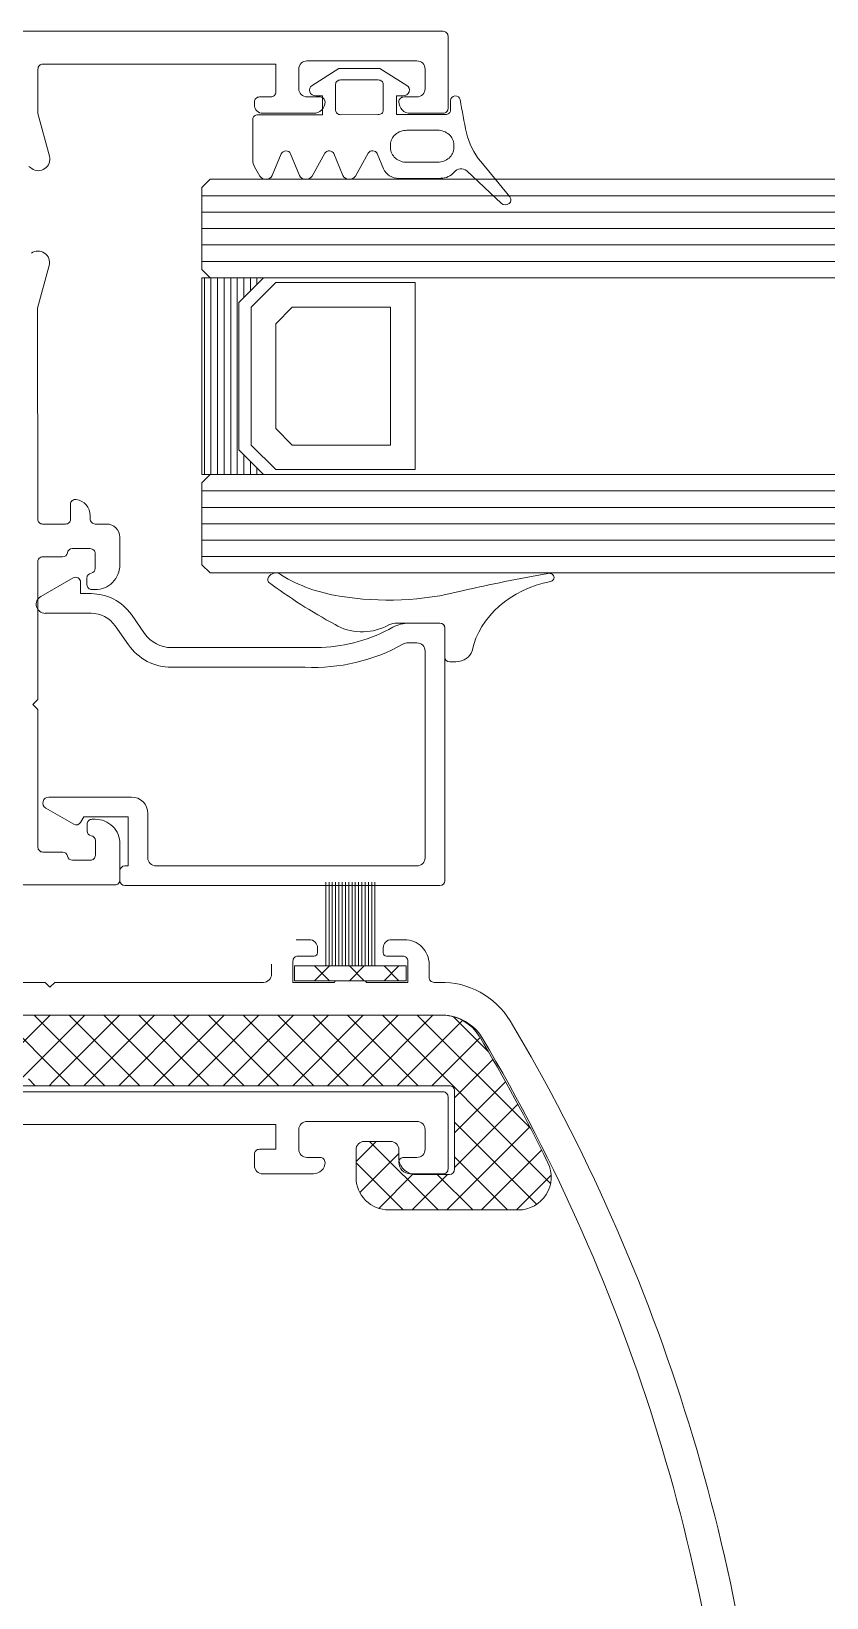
# Model space of a CAD drawing. Header units: centimetres. Extents: x 118932 to 154602, y -32682 to -23521.
# Drawn here: x 140049.6 to 140054.45, y -31154.06 to -31144.51 of the extents above; entities that cross this region are included whole.
import ezdxf

# ---------------------------------------------------------------- set-up
doc = ezdxf.new("R2010")
doc.units = ezdxf.units.CM
doc.header["$LTSCALE"] = 50
doc.header["$MEASUREMENT"] = 0
doc.layers.add('GEN_02_TF_Pencere', color=7, linetype='Continuous', lineweight=9, true_color=0x6093ac)
doc.layers.add('GEN_06_GR_İnce', color=7, linetype='Continuous', lineweight=13, true_color=0xb0b0a9)

# ---------------------------------------------------------------- blocks, each defined once
blk = doc.blocks.new('P30_')
at = {"layer": 'GEN_02_TF_Pencere'}
for p, q in [((206670.0759, -26312.6421), (206680.0159, -26312.6421)), ((206680.0459, -26312.6721), (206680.0459, -26313.1121)), ((206677.5459, -26312.8721), (206677.5459, -26313.1431)), ((206678.9959, -26312.8421), (206677.5759, -26312.8421)), ((206678.9959, -26313.0121), (206678.9959, -26312.8421)), ((206679.1359, -26312.8721), (206679.1359, -26312.9921)), ((206679.8559, -26312.8221), (206679.1859, -26312.8221)), ((206679.9059, -26312.9921), (206679.9059, -26312.8721)), ((206678.8959, -26313.0421), (206678.9659, -26313.0421)), ((206679.1859, -26313.0421), (206679.2659, -26313.0421)), ((206679.7759, -26313.0421), (206679.8559, -26313.0421)), ((206677.5459, -26313.1431), (206677.6157, -26313.404)), ((206678.8659, -26313.0921), (206678.8659, -26313.0721)), ((206679.2259, -26313.1421), (206678.9159, -26313.1421)), ((206680.0159, -26313.1421), (206679.8159, -26313.1421)), ((206677.508, -26313.4794), (206677.49, -26313.4668)), ((206678.5458, -26313.5945), (206678.5958, -26313.5445)), ((206678.5458, -26314.0945), (206678.5458, -26313.5945)), ((206678.5958, -26313.5445), (206758.1874, -26313.5445)), ((206678.5458, -26313.6445), (206758.1047, -26313.6445)), ((206678.5458, -26313.7445), (206759.9758, -26313.7445)), ((206678.5458, -26313.8445), (206759.9758, -26313.8445)), ((206678.5458, -26313.9445), (206759.9758, -26313.9445)), ((206677.6137, -26314.0696), (206677.5441, -26314.3305)), ((206678.5458, -26314.0445), (206759.9758, -26314.0445)), ((206678.5958, -26314.1445), (206678.5458, -26314.0945)), ((206678.9208, -26314.1445), (206678.5458, -26314.1445)), ((206678.5458, -26314.1445), (206678.5458, -26315.3445)), ((206678.5458, -26314.1445), (206759.6008, -26314.1445)), ((206678.5608, -26315.3445), (206678.5608, -26314.1445)), ((206678.6008, -26315.3445), (206678.6008, -26314.1445)), ((206678.6408, -26315.3445), (206678.6408, -26314.1445)), ((206678.6808, -26315.3445), (206678.6808, -26314.1445)), ((206678.7208, -26315.3445), (206678.7208, -26314.1445)), ((206678.7608, -26315.3445), (206678.7608, -26314.1445)), ((206678.7708, -26314.2945), (206678.9208, -26314.1445)), ((206678.8008, -26314.2645), (206678.8008, -26314.1445)), ((206678.8408, -26314.2245), (206678.8408, -26314.1445)), ((206678.8458, -26314.3245), (206678.9958, -26314.1745)), ((206678.8808, -26314.1845), (206678.8808, -26314.1445)), ((206678.9208, -26314.1455), (206678.9208, -26314.1445)), ((206678.9958, -26314.1745), (206679.8458, -26314.1745)), ((206679.8458, -26314.1745), (206679.8458, -26315.3145)), ((206678.7708, -26315.1945), (206678.7708, -26314.2945)), ((206677.5441, -26314.3305), (206677.5448, -26315.6162)), ((206678.8458, -26315.1645), (206678.8458, -26314.3245)), ((206678.9958, -26314.4245), (206679.0958, -26314.3245)), ((206679.0958, -26314.3245), (206679.6958, -26314.3245)), ((206679.6958, -26314.3245), (206679.6958, -26315.1645)), ((206678.9958, -26315.0645), (206678.9958, -26314.4245)), ((206679.0958, -26315.1645), (206678.9958, -26315.0645)), ((206678.9958, -26315.3145), (206678.8458, -26315.1645)), ((206679.6958, -26315.1645), (206679.0958, -26315.1645)), ((206678.9208, -26315.3445), (206678.7708, -26315.1945)), ((206678.8008, -26315.3445), (206678.8008, -26315.2245)), ((206678.5458, -26315.3445), (206759.6008, -26315.3445)), ((206678.5458, -26315.3945), (206678.5958, -26315.3445)), ((206678.5458, -26315.3445), (206678.9208, -26315.3445)), ((206678.5458, -26315.3445), (206678.5458, -26315.3445)), ((206678.8408, -26315.3445), (206678.8408, -26315.2645)), ((206678.8808, -26315.3445), (206678.8808, -26315.3045)), ((206678.9208, -26315.3445), (206678.9208, -26315.3435)), ((206679.8458, -26315.3145), (206678.9958, -26315.3145)), ((206678.5458, -26315.8945), (206678.5458, -26315.3945)), ((206678.5458, -26315.4445), (206759.9758, -26315.4445)), ((206677.7448, -26315.6161), (206677.7447, -26315.5261)), ((206678.5458, -26315.5445), (206759.9758, -26315.5445)), ((206677.8648, -26315.5954), (206677.8648, -26315.6161)), ((206677.5748, -26315.6462), (206677.7148, -26315.6462)), ((206677.8948, -26315.646), (206677.9648, -26315.646)), ((206678.0449, -26315.726), (206678.045, -26315.896)), ((206678.5458, -26315.6445), (206759.9758, -26315.6445)), ((206677.8649, -26315.7961), (206677.7549, -26315.7961)), ((206677.895, -26315.916), (206677.8949, -26315.826)), ((206678.5458, -26315.7445), (206759.9758, -26315.7445)), ((206677.5449, -26315.8762), (206677.5454, -26316.7162)), ((206677.6958, -26315.8462), (206677.5749, -26315.8462)), ((206678.5458, -26315.8445), (206759.9758, -26315.8445)), ((206678.5958, -26315.9445), (206678.5458, -26315.8945)), ((206677.5631, -26316.0887), (206677.7608, -26315.9746)), ((206677.8058, -26316.0005), (206677.8058, -26316.0705)), ((206677.845, -26316.0161), (206677.845, -26315.9752)), ((206678.5958, -26315.9445), (206759.9258, -26315.9445)), ((206677.8058, -26316.0705), (206677.8696, -26316.0705)), ((206677.895, -26316.046), (206677.875, -26316.0461)), ((206677.8696, -26316.1905), (206677.5904, -26316.1905)), ((206678.1154, -26316.1985), (206678.1964, -26316.3141)), ((206678.0981, -26316.3829), (206678.0171, -26316.2673)), ((206679.8068, -26316.2505), (206679.9958, -26316.2505)), ((206680.0258, -26316.2805), (206680.0258, -26317.8205)), ((206678.3602, -26316.3994), (206679.2734, -26316.3994)), ((206679.8558, -26316.3705), (206679.8042, -26316.3705)), ((206679.9058, -26317.6805), (206679.9058, -26316.4205)), ((206679.1754, -26316.5194), (206678.3602, -26316.5194)), ((206677.5454, -26316.7162), (206677.5154, -26316.7463)), ((206677.5154, -26316.7463), (206677.5455, -26316.7762)), ((206677.5455, -26316.7762), (206677.5459, -26317.6162)), ((206677.6119, -26317.3105), (206678.1158, -26317.3105)), ((206677.7646, -26317.4765), (206677.5939, -26317.3779)), ((206677.8258, -26317.4305), (206677.8056, -26317.4655)), ((206678.0958, -26317.4305), (206677.8258, -26317.4305)), ((206677.8758, -26317.4461), (206677.8958, -26317.446)), ((206678.0958, -26317.7305), (206678.0958, -26317.4305)), ((206678.2158, -26317.4105), (206678.2158, -26317.6805)), ((206677.8459, -26317.5169), (206677.8459, -26317.4761)), ((206677.576, -26317.6462), (206677.6968, -26317.6462)), ((206677.896, -26317.666), (206677.8959, -26317.576)), ((206678.0459, -26317.596), (206678.0461, -26317.816)), ((206677.756, -26317.6961), (206677.866, -26317.6961)), ((206678.0758, -26317.7305), (206678.0958, -26317.7305)), ((206678.2658, -26317.7305), (206679.8558, -26317.7305)), ((206678.0458, -26317.8205), (206678.0458, -26317.7605)), ((206679.3003, -26318.3404), (206679.3003, -26317.8304)), ((206679.3203, -26318.3404), (206679.3203, -26317.8304)), ((206679.3403, -26318.3404), (206679.3403, -26317.8304)), ((206679.3603, -26318.3404), (206679.3603, -26317.8304)), ((206679.3803, -26318.3404), (206679.3803, -26317.8304)), ((206679.4003, -26318.3404), (206679.4003, -26317.8304)), ((206679.4203, -26318.3404), (206679.4203, -26317.8304)), ((206679.4403, -26318.3404), (206679.4403, -26317.8304)), ((206679.4603, -26318.3404), (206679.4603, -26317.8304)), ((206679.4803, -26318.3404), (206679.4803, -26317.8304)), ((206679.5003, -26318.3404), (206679.5003, -26317.8304)), ((206679.5203, -26318.3404), (206679.5203, -26317.8304)), ((206679.5403, -26318.3404), (206679.5403, -26317.8304)), ((206679.5603, -26318.3404), (206679.5603, -26317.8304)), ((206679.5803, -26318.3404), (206679.5803, -26317.8304)), ((206679.6003, -26318.3404), (206679.6003, -26317.8304)), ((206678.0161, -26317.846), (206670.0761, -26317.8505)), ((206678.0161, -26317.846), (206678.0161, -26317.846)), ((206679.9958, -26317.8505), (206678.0758, -26317.8505)), ((206679.9958, -26317.8505), (206679.9958, -26317.8505)), ((206679.7903, -26318.3404), (206679.1103, -26318.3404)), ((206679.1103, -26318.3404), (206679.1103, -26318.4304)), ((206679.3224, -26318.4304), (206679.2324, -26318.3404)), ((206679.3224, -26318.3404), (206679.2324, -26318.4304)), ((206679.5345, -26318.4304), (206679.4445, -26318.3404)), ((206679.5345, -26318.3404), (206679.4445, -26318.4304)), ((206679.7467, -26318.4304), (206679.6567, -26318.3404)), ((206679.7467, -26318.3404), (206679.6567, -26318.4304)), ((206679.7903, -26318.4304), (206679.7903, -26318.3404)), ((206679.7903, -26318.3404), (206679.7903, -26318.3404)), ((206679.111, -26318.4311), (206679.1096, -26318.4297)), ((206679.1103, -26318.4304), (206679.7903, -26318.4304))]:
    blk.add_line(p, q, dxfattribs=at)
at = {"layer": 'GEN_02_TF_Pencere', "extrusion": (0, 0, -1)}
for p, q in [((206679.3803, -26312.8683), (206679.2171, -26312.972)), ((206679.6303, -26312.868), (206679.3803, -26312.8683)), ((206679.7938, -26312.9714), (206679.6303, -26312.868)), ((206679.3606, -26313.1239), (206679.3604, -26312.9652)), ((206679.3904, -26312.9388), (206679.6204, -26312.9385)), ((206679.6504, -26312.9649), (206679.6506, -26313.1236)), ((206679.2405, -26313.0359), (206679.2805, -26313.0358)), ((206679.2805, -26313.0358), (206679.2807, -26313.1505)), ((206679.7307, -26313.15), (206679.7305, -26313.0354)), ((206679.7305, -26313.0354), (206679.7705, -26313.0354)), ((206680.0605, -26313.0626), (206680.0606, -26313.1232)), ((206679.2807, -26313.1505), (206678.8858, -26313.1509)), ((206679.6207, -26313.1501), (206679.3907, -26313.1503)), ((206679.6419, -26313.1423), (206679.6419, -26313.1423)), ((206680.0307, -26313.1497), (206679.7307, -26313.15)), ((206678.8558, -26313.1773), (206678.8561, -26313.4284)), ((206679.7952, -26313.2455), (206679.981, -26313.2453)), ((206679.6954, -26313.3527), (206679.6954, -26313.3337)), ((206680.0811, -26313.3333), (206680.0811, -26313.3523)), ((206678.9744, -26313.5216), (206679.0294, -26313.3885)), ((206679.0858, -26313.3884), (206679.1411, -26313.5214)), ((206679.2166, -26313.5245), (206679.295, -26313.3847)), ((206679.3496, -26313.3879), (206679.4053, -26313.5212)), ((206679.4809, -26313.5243), (206679.5592, -26313.3844)), ((206679.6139, -26313.3877), (206679.6529, -26313.481)), ((206679.6954, -26313.3527), (206679.6954, -26313.3527)), ((206679.9812, -26313.4405), (206679.7955, -26313.4407)), ((206680.4232, -26313.6521), (206680.2451, -26313.4366)), ((206678.8666, -26313.4675), (206678.8989, -26313.5249)), ((206679.6529, -26313.481), (206679.6529, -26313.481)), ((206679.7468, -26313.5386), (206680.0008, -26313.5384)), ((206680.1594, -26313.4926), (206680.3712, -26313.6914)), ((206678.9977, -26315.9445), (206679.0104, -26315.9464)), ((206679.6855, -26316.2615), (206679.6661, -26316.2705)), ((206679.9958, -26316.2505), (206679.735, -26316.2505)), ((206680.0258, -26316.4604), (206680.0258, -26316.2757)), ((206680.0937, -26316.4856), (206680.0558, -26316.4856)), ((206680.0558, -26316.4856), (206680.0558, -26316.4856)), ((206679.1203, -26318.1804), (206679.2003, -26318.1804)), ((206679.7003, -26318.1804), (206679.7803, -26318.1804)), ((206679.1003, -26318.3104), (206679.1003, -26318.4404)), ((206679.2303, -26318.2804), (206679.1303, -26318.2804)), ((206679.2503, -26318.2304), (206679.2503, -26318.2604)), ((206679.6503, -26318.2604), (206679.6503, -26318.2304)), ((206679.7703, -26318.2804), (206679.6703, -26318.2804)), ((206679.8003, -26318.4404), (206679.8003, -26318.3104)), ((206678.9703, -26318.3904), (206678.9703, -26318.3304)), ((206679.9303, -26318.3304), (206679.9303, -26318.4104)), ((206676.3185, -26318.4404), (206677.5894, -26318.4404)), ((206677.5894, -26318.4404), (206677.6194, -26318.4704)), ((206677.6194, -26318.4704), (206677.6494, -26318.4404)), ((206677.6494, -26318.4404), (206678.9203, -26318.4404)), ((206679.1003, -26318.4404), (206679.353, -26318.4404)), ((206679.3703, -26318.4304), (206679.5303, -26318.4304)), ((206679.5476, -26318.4404), (206679.8003, -26318.4404)), ((206679.9603, -26318.4404), (206679.9947, -26318.4404)), ((206680.0143, -26318.6404), (206676.3185, -26318.6404)), ((206680.0142, -26318.6404), (206676.3186, -26318.6404)), ((206677.6198, -26318.6404), (206677.2556, -26319.0046)), ((206677.3119, -26318.6404), (206677.7238, -26319.0523)), ((206677.832, -26318.6404), (206677.4481, -26319.0242)), ((206677.524, -26318.6404), (206677.954, -26319.0704)), ((206678.0441, -26318.6404), (206677.6406, -26319.0439)), ((206677.7361, -26318.6404), (206678.1661, -26319.0704)), ((206678.2562, -26318.6404), (206677.8331, -26319.0635)), ((206677.9483, -26318.6404), (206678.3782, -26319.0704)), ((206678.4683, -26318.6404), (206678.0384, -26319.0704)), ((206678.1604, -26318.6404), (206678.5904, -26319.0704)), ((206678.6805, -26318.6404), (206678.2505, -26319.0704)), ((206678.3725, -26318.6404), (206678.8025, -26319.0704)), ((206678.8926, -26318.6404), (206678.4627, -26319.0704)), ((206678.5847, -26318.6404), (206679.0146, -26319.0704)), ((206679.1047, -26318.6404), (206678.6748, -26319.0704)), ((206678.7968, -26318.6404), (206679.2268, -26319.0704)), ((206679.3169, -26318.6404), (206678.8869, -26319.0704)), ((206679.0089, -26318.6404), (206679.4389, -26319.0704)), ((206679.529, -26318.6404), (206679.0991, -26319.0704)), ((206679.2211, -26318.6404), (206679.651, -26319.0704)), ((206679.7411, -26318.6404), (206679.3112, -26319.0704)), ((206679.4332, -26318.6404), (206679.8631, -26319.0704)), ((206679.9533, -26318.6404), (206679.5233, -26319.0704)), ((206679.6453, -26318.6404), (206680.671, -26319.6661)), ((206680.1336, -26318.6722), (206679.7354, -26319.0704)), ((206679.8575, -26318.6404), (206680.5492, -26319.3321)), ((206680.0797, -26318.6505), (206680.291, -26318.8618)), ((206680.4245, -26318.675), (206680.4245, -26318.675)), ((206680.2411, -26318.7768), (206679.9476, -26319.0704)), ((206680.3193, -26318.9108), (206680.0848, -26319.1453)), ((206675.7459, -26319.0704), (206680.0548, -26319.0704)), ((206677.4876, -26319.0282), (206677.5297, -26319.0704)), ((206677.6406, -26319.0439), (206677.6141, -26319.0704)), ((206677.7238, -26319.0523), (206677.7418, -26319.0704)), ((206677.8331, -26319.0635), (206677.8263, -26319.0704)), ((206680.3958, -26319.0464), (206680.0848, -26319.3574)), ((206680.0157, -26319.1081), (206670.0757, -26319.1081)), ((206680.0157, -26319.1081), (206680.0157, -26319.1081)), ((206680.0457, -26319.5781), (206680.0457, -26319.1381)), ((206680.0848, -26319.1004), (206680.0848, -26319.5804)), ((206680.4708, -26319.1835), (206680.0848, -26319.5695)), ((206676.9957, -26319.3081), (206678.9957, -26319.3081)), ((206678.9957, -26319.3081), (206678.9957, -26319.4581)), ((206679.1357, -26319.4581), (206679.1357, -26319.3381)), ((206679.1857, -26319.2881), (206679.8557, -26319.2881)), ((206679.9057, -26319.3381), (206679.9057, -26319.4581)), ((206680.5441, -26319.3223), (206680.0382, -26319.8282)), ((206680.0848, -26319.292), (206680.5867, -26319.7939)), ((206678.9957, -26319.4581), (206678.8957, -26319.4581)), ((206679.6076, -26319.4104), (206679.4848, -26319.5331)), ((206679.4848, -26319.4604), (206679.4848, -26319.6282)), ((206679.696, -26319.4104), (206679.5348, -26319.4104)), ((206679.5668, -26319.4104), (206679.9846, -26319.8282)), ((206679.746, -26319.5204), (206679.746, -26319.4604)), ((206678.8657, -26319.4881), (206678.8657, -26319.5581)), ((206679.2657, -26319.5081), (206679.1857, -26319.5081)), ((206679.4848, -26319.5405), (206679.7725, -26319.8282)), ((206679.746, -26319.4841), (206679.5081, -26319.7219)), ((206679.8557, -26319.5081), (206679.7757, -26319.5081)), ((206680.0848, -26319.5041), (206680.4089, -26319.8282)), ((206680.6158, -26319.4628), (206680.2504, -26319.8282)), ((206678.9157, -26319.6081), (206679.2257, -26319.6081)), ((206679.8317, -26319.6105), (206679.6236, -26319.8186)), ((206679.8157, -26319.6081), (206680.0157, -26319.6081)), ((206680.0426, -26319.6118), (206679.8261, -26319.8282)), ((206680.0548, -26319.6118), (206679.8548, -26319.6118)), ((206679.9803, -26319.6118), (206680.1968, -26319.8282)), ((206680.6743, -26319.6164), (206680.4625, -26319.8282)), ((206679.6848, -26319.8282), (206680.4746, -26319.8282))]:
    blk.add_line(p, q, dxfattribs=at)
at = {"layer": 'GEN_02_TF_Pencere'}
for centre, radius, start, end in [((206680.0159, -26312.6721), 0.03, 359.99996, 90.00004), ((206677.5759, -26312.8721), 0.03, 89.99996, 180.00004), ((206679.1859, -26312.8721), 0.05, 89.99996, 180.00004), ((206679.8559, -26312.8721), 0.05, 359.99996, 90.00004), ((206678.8959, -26313.0721), 0.03, 89.99996, 180.00004), ((206678.9659, -26313.0121), 0.03, 269.99996, 0.00004), ((206679.1859, -26312.9921), 0.05, 179.99996, 270.00004), ((206679.2659, -26313.0721), 0.03, 359.99996, 90.00004), ((206679.7759, -26313.0721), 0.03, 89.99996, 180.00004), ((206679.8559, -26312.9921), 0.05, 269.99996, 0.00004), ((206678.9159, -26313.0921), 0.05, 179.99996, 270.00004), ((206679.2259, -26313.0721), 0.07, 269.99996, 0.00004), ((206679.8159, -26313.0721), 0.07, 179.99996, 270.00004), ((206680.0159, -26313.1121), 0.03, 269.99996, 0.00004), ((206677.5481, -26313.4221), 0.07, 234.99918, 14.97879), ((206677.5461, -26314.0516), 0.07, 345.05176, 125.03291), ((206677.7745, -26315.5258), 0.0297, 81.23017, 180.60728), ((206677.7648, -26315.5954), 0.1, 0.03287, 81.81972), ((206677.5748, -26315.6162), 0.03, 180.03281, 270.03289), ((206677.7148, -26315.6162), 0.03, 270.0329, 0.03299), ((206677.8948, -26315.616), 0.03, 180.0329, 270.03299), ((206677.9649, -26315.726), 0.08, 0.03287, 90.03295), ((206677.6959, -26315.8164), 0.0298, 269.70971, 350.76367), ((206677.7549, -26315.8261), 0.03, 90.0329, 170.43876), ((206677.8649, -26315.8261), 0.03, 0.0329, 90.03299), ((206677.5749, -26315.8762), 0.03, 90.03281, 180.03289), ((206677.865, -26315.9161), 0.03, 279.62697, 0.03283), ((206677.895, -26315.896), 0.15, 270.03286, 0.03295), ((206677.7758, -26316.0005), 0.03, 0.00093, 120.00003), ((206677.8741, -26315.9745), 0.0291, 98.14009, 181.52982), ((206677.875, -26316.0161), 0.03, 180.03281, 270.03289), ((206677.5904, -26316.136), 0.0546, 120, 270), ((206677.8696, -26316.3707), 0.3001, 35.01334, 89.98665), ((206677.8696, -26316.3706), 0.1801, 35.01336, 89.98667), ((206679.2257, -26315.4001), 1.0004, 272.73506, 298.94938), ((206679.8068, -26316.4506), 0.2, 90.00233, 118.95269), ((206679.9958, -26316.2805), 0.03, 0.00005, 89.99994), ((206678.3603, -26316.1993), 0.3201, 215.01334, 269.98665), ((206678.3602, -26316.1993), 0.2001, 215.01335, 269.98666), ((206679.2257, -26315.4002), 1.1203, 267.42548, 299.07462), ((206679.8042, -26316.4405), 0.07, 90.00214, 119.07723), ((206679.8558, -26316.4205), 0.05, 0.00011, 90), ((206677.6119, -26317.3467), 0.0361, 90.00001, 240.00001), ((206678.1158, -26317.4105), 0.1, 0.00005, 89.99994), ((206677.8759, -26317.4761), 0.03, 90.0329, 180.03299), ((206677.8959, -26317.596), 0.15, 0.03286, 90.03295), ((206677.7796, -26317.4505), 0.03, 240, 329.99989), ((206677.8759, -26317.5169), 0.03, 180.02139, 260.43877), ((206677.8664, -26317.5756), 0.0295, 359.22057, 81.25281), ((206677.5759, -26317.6162), 0.03, 180.0329, 270.03299), ((206677.6968, -26317.6762), 0.03, 9.62439, 90.03388), ((206677.756, -26317.6661), 0.03, 189.62707, 270.03292), ((206677.866, -26317.6661), 0.03, 270.03281, 0.03289), ((206678.0758, -26317.7605), 0.03, 90.00266, 180.00001), ((206678.2658, -26317.6805), 0.05, 180, 269.99989), ((206679.8558, -26317.6805), 0.05, 270.00011, 0), ((206678.0161, -26317.816), 0.03, 270.03281, 0.03289), ((206678.0758, -26317.8205), 0.03, 180.00112, 270.00003), ((206679.9958, -26317.8205), 0.03, 270.00006, 359.99994)]:
    blk.add_arc(centre, radius, start, end, dxfattribs=at)
at = {"layer": 'GEN_02_TF_Pencere', "extrusion": (0, 0, -1)}
for centre, radius, start, end in [((-206679.2003, -26318.2304), 0.05, 89.99996, 180.00004), ((-206679.7003, -26318.2304), 0.05, 359.99996, 90.00004), ((-206679.7803, -26318.3304), 0.15, 89.99996, 180.00004), ((-206679.1303, -26318.3104), 0.03, 359.99996, 90.00004), ((-206679.2303, -26318.2604), 0.02, 179.99996, 270.00004), ((-206679.6703, -26318.2604), 0.02, 269.99996, 0.00004), ((-206679.7703, -26318.3104), 0.03, 89.99996, 180.00004), ((-206678.9203, -26318.3904), 0.05, 179.99996, 270.00004), ((-206679.9603, -26318.4104), 0.03, 269.99996, 0.00004), ((-206679.3703, -26318.4504), 0.02, 30.00001, 89.99997), ((-206679.5303, -26318.4504), 0.02, 90.00003, 149.99999), ((-206680.0058, -26318.9311), 0.4908, 88.70159, 148.55441), ((-206680.0059, -26318.9111), 0.2708, 91.74789, 148.29841), ((-206680.0058, -26318.9311), 0.2908, 91.68674, 148.33338), ((-206670.6667, -26324.4713), 11.3496, 149.28963, 176.44968), ((-206670.667, -26324.4511), 11.1293, 149.29787, 153.81426), ((-206670.6666, -26324.4713), 11.1496, 149.29706, 176.61144), ((-206680.0548, -26319.1004), 0.03, 89.99996, 180.00004), ((-206680.0157, -26319.1381), 0.03, 89.99996, 180.00004), ((-206679.1857, -26319.3381), 0.05, 359.99996, 90.00004), ((-206679.8557, -26319.3381), 0.05, 89.99996, 180.00004), ((-206678.8957, -26319.4881), 0.03, 359.99996, 90.00004), ((-206679.1857, -26319.4581), 0.05, 269.99996, 0.00004), ((-206679.5348, -26319.4604), 0.05, 359.99996, 90.00004), ((-206679.696, -26319.4604), 0.05, 89.99996, 180.00004), ((-206679.8557, -26319.4581), 0.05, 179.99996, 270.00004), ((-206678.9157, -26319.5581), 0.05, 269.99996, 0.00004), ((-206679.2257, -26319.5381), 0.07, 179.99996, 270.00004), ((-206679.2657, -26319.5381), 0.03, 89.99996, 180.00004), ((-206679.7757, -26319.5381), 0.03, 359.99996, 90.00004), ((-206679.8157, -26319.5381), 0.07, 269.99996, 0.00004), ((-206679.8491, -26319.5081), 0.1039, 266.87426, 353.20609), ((-206680.4746, -26319.6282), 0.2, 153.81424, 269.99998), ((-206679.6848, -26319.6282), 0.2, 269.99996, 0.00004), ((-206680.0157, -26319.5781), 0.03, 179.99996, 270.00004), ((-206680.0536, -26319.5806), 0.0312, 179.62629, 267.72671)]:
    blk.add_arc(centre, radius, start, end, dxfattribs=at)
for centre, major_axis, start_param, end_param in [((206679.3904, -26312.9652), (0.03, 0), 3.140435, 4.711233), ((206679.6204, -26312.965), (-0.03, 0), 1.569641, 3.140438), ((206679.2405, -26313.0006), (0.04, 0), 1.569642, 4.087571), ((206679.7705, -26313.0001), (0.04, 0), -0.948289, 1.56964), ((206680.0905, -26313.0626), (-0.03, 0), -0.001156, 2.96363), ((206684.4161, -26312.5326), (4.3371, 0), 2.949895, 3.003759), ((206678.8858, -26313.1773), (0.03, 0), 3.140437, 4.711235), ((206679.3906, -26313.1239), (0.03, 0), 1.569639, 3.140437), ((206679.6206, -26313.1237), (0.03, 0), 0.784243, 1.569639), ((206679.6206, -26313.1237), (0.03, 0), -0.001153, 0.784243), ((206680.0306, -26313.1232), (-0.03, 0), 3.140435, 4.711233), ((206679.7954, -26313.3336), (0.1, 0), 3.140436, 4.711234), ((206679.9811, -26313.3334), (0.1, 0), 4.711232, 6.28203), ((206680.6492, -26313.1771), (0.5, 0), 2.512106, 2.949893), ((206678.9561, -26313.4283), (-0.1, 0), -0.461015, -0.001156), ((206679.0576, -26313.3975), (0.03, 0), 3.490789, 5.931679), ((206679.3215, -26313.3971), (0.03, 0), 3.628943, 5.929945), ((206679.5857, -26313.3968), (0.03, 0), 3.628945, 5.929947), ((206679.7954, -26313.3526), (0.1, 0), 1.569641, 3.140438), ((206679.9811, -26313.3524), (0.1, 0), -0.001157, 1.569641), ((206678.9358, -26313.5087), (-0.0413, 0), 3.504733, 5.82217), ((206679.1796, -26313.5084), (0.0413, 0), 0.458704, 2.776141), ((206679.4439, -26313.5082), (0.0413, 0), 0.458705, 2.776142), ((206679.7467, -26313.4505), (-0.1, 0), -0.962596, -0.353242), ((206679.7467, -26313.4505), (0.1, 0), 1.569642, 2.178996), ((206680.0007, -26313.4502), (0.1, 0), 0.603434, 1.569641), ((206680.125, -26313.5257), (0.0509, 0), 3.745027, 5.454025), ((206680.3951, -26313.6696), (-0.0344, 0), 2.526974, 5.481858)]:
    blk.add_ellipse(centre, major_axis=major_axis, ratio=0.881548, start_param=start_param, end_param=end_param, dxfattribs=at)
at = {"layer": 'GEN_02_TF_Pencere'}
for centre, major_axis, start_param, end_param in [((206678.9977, -26315.9865), (-0.05, 0), -1.570583, 0.325144), ((206681.2928, -26313.7686), (3.5431, 0), 3.990064, 4.134382), ((206679.0002, -26315.9773), (-0.0382, 0), 3.770676, 4.441675), ((206679.5466, -26315.3598), (0.8801, 0), 4.086507, 4.527649), ((206682.4745, -26323.2219), (-8.8555, 0), -1.36365, -1.303119), ((206680.8205, -26316.5179), (0.6398, 0), 1.805526, 2.955356), ((206680.6615, -26315.9718), (0.03, 0), 0.000445, 1.852827), ((206680.6616, -26315.9718), (-0.03, 0), 1.914632, 3.141556), ((206679.6809, -26314.8095), (-1.5492, 0), 1.378609, 1.866448), ((206679.5218, -26316.0633), (0.286, 0), 4.098356, 5.241385), ((206679.735, -26316.3345), (0.1, 0), 1.57081, 2.088079), ((206679.9958, -26316.2757), (0.03, 0), 0.000001, 1.570795), ((206680.0558, -26316.4604), (0.03, 0), 3.141594, 4.712388), ((206680.0937, -26316.4016), (0.1, 0), -1.570625, -0.201549)]:
    blk.add_ellipse(centre, major_axis=major_axis, ratio=0.839387, start_param=start_param, end_param=end_param, dxfattribs=at)
blk = doc.blocks.new('DOGRAMA LEVEL 0 B BLOK')
at = {"layer": 'GEN_06_GR_İnce'}
blk.add_blockref('P30_', (-206301.7134, 24514.2083, 0), dxfattribs=at)

msp = doc.modelspace()

# ---------------------------------------------------------------- block references
msp.add_blockref('DOGRAMA LEVEL 0 B BLOK', (139673.8062, -29346.0794, 0))

doc.saveas('drawing.dxf')
